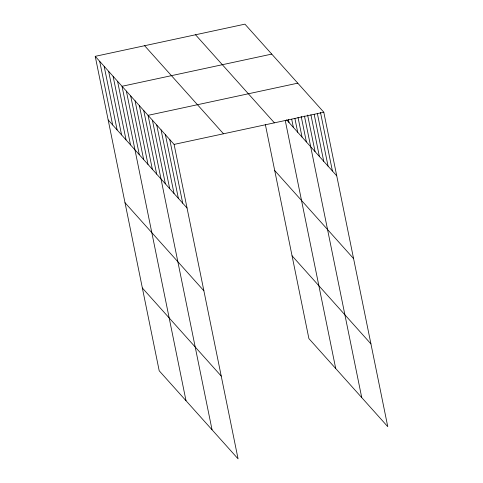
<?xml version="1.0" encoding="UTF-8"?>
<svg xmlns="http://www.w3.org/2000/svg" width="483" height="483" viewBox="0 0 483 483"><rect width="100%" height="100%" fill="white"/><g stroke="black" fill="none" stroke-linecap="round" stroke-linejoin="round"><path stroke-width="0.72" d="M95.229 56.336L174.097 144.405L238.071 458.85L159.203 370.781L95.229 56.336L244.929 24.15L323.797 112.219L387.771 426.664L308.903 338.595L265.39 124.711M271.742 54.096L122.042 86.282L186.015 400.721M297.769 83.161L148.07 115.34L212.043 429.785M174.097 144.405L323.797 112.219M286.612 119.85L336.736 175.83M195.53 34.77L274.398 122.845M274.712 170.529L353.58 258.604M144.628 45.716L223.496 133.785M292.064 255.815L370.932 343.89M108.168 119.941L187.036 208.01M125.012 202.715L203.88 290.79M142.364 288.001L221.232 376.076M320.501 112.497L332.401 170.982M317.355 113.499L328.06 166.14M314.204 114.507L323.725 161.298M310.907 114.779L319.384 156.45M307.611 115.051L315.049 151.608M304.465 116.059L361.743 397.6M301.169 116.331L306.373 141.917M298.017 117.339L302.038 137.075M294.871 118.341L297.697 132.233M291.726 119.343L293.362 127.385M288.429 119.621L289.021 122.543M285.284 120.653L335.721 368.535M169.756 139.563L182.701 203.168M165.421 134.721L178.36 198.326M161.081 129.873L174.025 193.478M156.746 125.031L169.684 188.636M152.411 120.189L165.349 183.794M143.735 110.498L156.673 174.103M139.394 105.656L152.338 169.261M135.059 100.808L147.997 164.419M130.718 95.966L143.662 159.571M126.383 91.124L139.321 154.729M117.574 81.289L130.513 144.894M113.107 76.296L126.045 139.901M108.639 71.309L121.577 134.914M104.165 66.316L117.109 129.921M99.697 61.323L112.642 124.928"/></g></svg>
